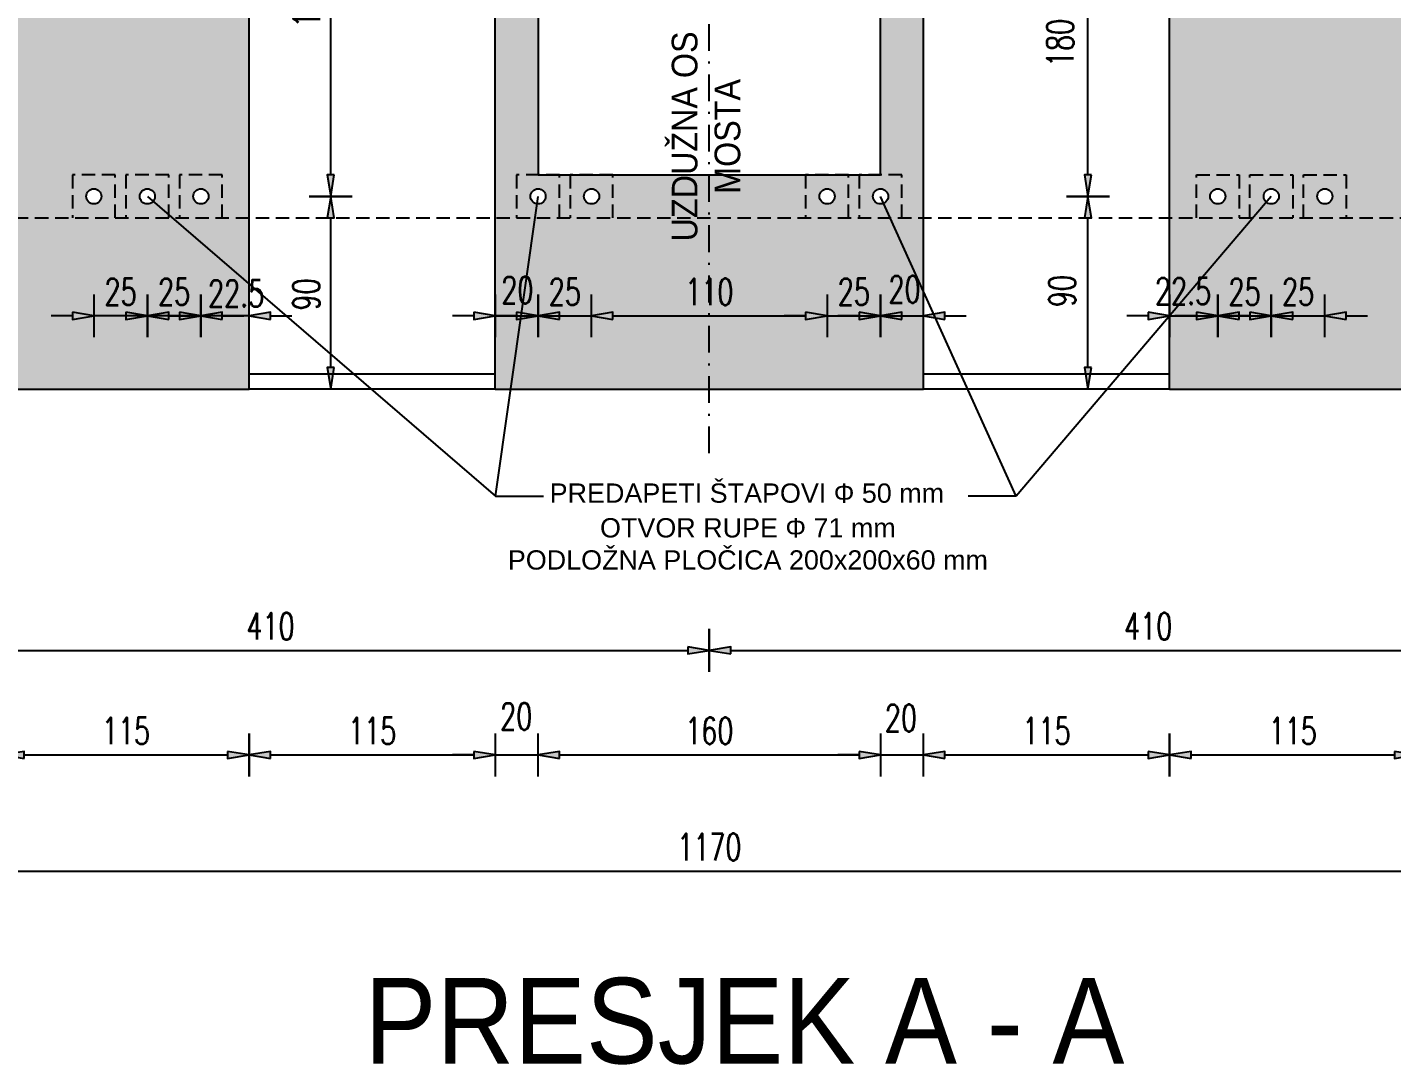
# Model space of a CAD drawing. Extents: x 729 to 13755, y 65128 to 68267.
# Drawn here: x 12493 to 13130, y 67026 to 67510 of the extents above; entities that cross this region are included whole.
import ezdxf

# ---------------------------------------------------------------- set-up
doc = ezdxf.new("R2010")
doc.units = 0
doc.header["$LTSCALE"] = 50
doc.header["$PDMODE"] = 34
doc.header["$PDSIZE"] = 5
doc.linetypes.add('CENTER', pattern=[0.47, 0.25, -0.1, 0.02, -0.1])
doc.linetypes.add('HIDDEN2', pattern=[0.1875, 0.125, -0.0625])
doc.layers.get('DEFPOINTS').update_dxf_attribs({"linetype": 'CONTINUOUS'})
for name, color, linetype in [('BETON', 7, 'CONTINUOUS'), ('BETON TANKO', 40, 'CONTINUOUS'), ('KOTE', 4, 'CONTINUOUS'), ('NEVIDLJIVO', 9, 'HIDDEN2'), ('OSI', 2, 'CENTER'), ('POM', 9, 'CONTINUOUS'), ('TEKST', 7, 'CONTINUOUS')]:
    doc.layers.add(name, color=color, linetype=linetype)
doc.styles.add('KOTE', font='romans.shx', dxfattribs={"width": 0.7})
doc.styles.add('NASLOV', font='ARIAL.TTF')
doc.styles.get("Standard").update_dxf_attribs({"font": 'romans.shx', "width": 0.9})
doc.dimstyles.new('M50', dxfattribs={"dimscale": 100, "dimtxt": 0.125, "dimasz": 0.1, "dimexe": 0.4, "dimexo": 2, "dimgap": 0.05, "dimtad": 1, "dimdec": 1, "dimrnd": 0.01, "dimdsep": 46, "dimtxsty": 'KOTE', "dimblk1": 'S', "dimblk2": 'S', "dimsah": 1, "dimcen": 0.4, "dimdle": 0.4, "dimse1": 1, "dimse2": 1, "dimclrd": 8, "dimclre": 251, "dimclrt": 4, "dimadec": 0, "dimazin": 0, "dimtfac": 1, "dimtdec": 1, "dimtmove": 2, "dimatfit": 3, "dimldrblk": 'S', "dimfxl": 0, "dimtvp": 1, "dimtolj": 1, "dimtzin": 4, "dimarcsym": 0})

# ---------------------------------------------------------------- blocks, each defined once
blk = doc.blocks.new('S')
at = {"layer": 'KOTE', "color": 9}
blk.add_line((0, 1), (0, -1), dxfattribs=at)
blk.add_lwpolyline([(-1, 0.167), (-1, -0.167), (0, 0)], close=True, dxfattribs=at)
at = {"layer": 'KOTE', "color": 9, "linetype": 'ByBlock'}
blk.add_solid([(-1, 0.167), (-1, -0.167), (0, 0)], dxfattribs=at)
blk = doc.blocks.new('*D865')
at = {"layer": 'DEFPOINTS', "color": 0}
for p in [(12596.61, 67541.46), (12136.11, 67341.46), (12406.61, 67341.46)]:
    blk.add_point(p, dxfattribs=at)
at = {"layer": 'POM', "color": 8, "lineweight": -2}
blk.add_line((12136.11, 67531.46), (12136.11, 67351.46), dxfattribs=at)
at = {"layer": 'POM', "color": 8, "lineweight": -2, "xscale": 10, "yscale": 10, "zscale": 10}
for p, rotation in [((12136.11, 67541.46), 90), ((12136.11, 67341.46), 270)]:
    blk.add_blockref('S', p, dxfattribs=dict(at, rotation=rotation))
at = {"layer": 'POM', "color": 4, "insert": (12124.86, 67441.46), "char_height": 12.5, "attachment_point": 5, "rotation": 90, "style": 'KOTE'}
blk.add_mtext('\\A1;200', dxfattribs=at)
blk = doc.blocks.new('*D807')
at = {"layer": 'DEFPOINTS', "color": 0}
for p in [(12401.61, 67421.46), (12811.61, 67321.44), (12811.61, 67219.41)]:
    blk.add_point(p, dxfattribs=at)
at = {"layer": 'POM', "color": 8, "lineweight": -2}
blk.add_line((12411.61, 67219.41), (12801.61, 67219.41), dxfattribs=at)
at = {"layer": 'POM', "color": 8, "lineweight": -2, "xscale": 10, "yscale": 10, "zscale": 10, "rotation": 180}
blk.add_blockref('S', (12401.61, 67219.41), dxfattribs=at)
at = {"layer": 'POM', "color": 8, "lineweight": -2, "xscale": 10, "yscale": 10, "zscale": 10}
blk.add_blockref('S', (12811.61, 67219.41), dxfattribs=at)
at = {"layer": 'POM', "color": 4, "insert": (12606.61, 67230.66), "char_height": 12.5, "attachment_point": 5, "style": 'KOTE'}
blk.add_mtext('\\A1;410', dxfattribs=at)
blk = doc.blocks.new('*D808')
at = {"layer": 'DEFPOINTS', "color": 0}
for p in [(13221.61, 67421.46), (12811.61, 67321.44), (13221.61, 67219.41)]:
    blk.add_point(p, dxfattribs=at)
at = {"layer": 'POM', "color": 8, "lineweight": -2}
blk.add_line((12821.61, 67219.41), (13211.61, 67219.41), dxfattribs=at)
at = {"layer": 'POM', "color": 8, "lineweight": -2, "xscale": 10, "yscale": 10, "zscale": 10, "rotation": 180}
blk.add_blockref('S', (12811.61, 67219.41), dxfattribs=at)
at = {"layer": 'POM', "color": 8, "lineweight": -2, "xscale": 10, "yscale": 10, "zscale": 10}
blk.add_blockref('S', (13221.61, 67219.41), dxfattribs=at)
at = {"layer": 'POM', "color": 4, "insert": (13016.61, 67230.66), "char_height": 12.5, "attachment_point": 5, "style": 'KOTE'}
blk.add_mtext('\\A1;410', dxfattribs=at)
blk = doc.blocks.new('*D812')
at = {"layer": 'DEFPOINTS', "color": 0}
for p in [(12481.61, 67441.46), (12596.61, 67341.46), (12596.61, 67170.54)]:
    blk.add_point(p, dxfattribs=at)
at = {"layer": 'POM', "color": 8, "lineweight": -2}
blk.add_line((12491.61, 67170.54), (12586.61, 67170.54), dxfattribs=at)
at = {"layer": 'POM', "color": 8, "lineweight": -2, "xscale": 10, "yscale": 10, "zscale": 10, "rotation": 180}
blk.add_blockref('S', (12481.61, 67170.54), dxfattribs=at)
at = {"layer": 'POM', "color": 8, "lineweight": -2, "xscale": 10, "yscale": 10, "zscale": 10}
blk.add_blockref('S', (12596.61, 67170.54), dxfattribs=at)
at = {"layer": 'POM', "color": 4, "insert": (12539.11, 67181.79), "char_height": 12.5, "attachment_point": 5, "style": 'KOTE'}
blk.add_mtext('\\A1;115', dxfattribs=at)
blk = doc.blocks.new('*D813')
at = {"layer": 'DEFPOINTS', "color": 0}
for p in [(12596.61, 67341.46), (12711.61, 67341.46), (12711.61, 67170.54)]:
    blk.add_point(p, dxfattribs=at)
at = {"layer": 'POM', "color": 8, "lineweight": -2}
blk.add_line((12606.61, 67170.54), (12701.61, 67170.54), dxfattribs=at)
at = {"layer": 'POM', "color": 8, "lineweight": -2, "xscale": 10, "yscale": 10, "zscale": 10, "rotation": 180}
blk.add_blockref('S', (12596.61, 67170.54), dxfattribs=at)
at = {"layer": 'POM', "color": 8, "lineweight": -2, "xscale": 10, "yscale": 10, "zscale": 10}
blk.add_blockref('S', (12711.61, 67170.54), dxfattribs=at)
at = {"layer": 'POM', "color": 4, "insert": (12654.11, 67181.79), "char_height": 12.5, "attachment_point": 5, "style": 'KOTE'}
blk.add_mtext('\\A1;115', dxfattribs=at)
blk = doc.blocks.new('*D814')
at = {"layer": 'DEFPOINTS', "color": 0}
for p in [(12731.61, 67441.46), (12711.61, 67341.46), (12731.61, 67170.54)]:
    blk.add_point(p, dxfattribs=at)
at = {"layer": 'POM', "color": 8, "lineweight": -2}
for p, q in [((12701.61, 67170.54), (12691.61, 67170.54)), ((12711.61, 67170.54), (12731.61, 67170.54)), ((12741.61, 67170.54), (12751.61, 67170.54))]:
    blk.add_line(p, q, dxfattribs=at)
at = {"layer": 'POM', "color": 8, "lineweight": -2, "xscale": 10, "yscale": 10, "zscale": 10}
blk.add_blockref('S', (12711.61, 67170.54), dxfattribs=at)
at = {"layer": 'POM', "color": 8, "lineweight": -2, "xscale": 10, "yscale": 10, "zscale": 10, "rotation": 180}
blk.add_blockref('S', (12731.61, 67170.54), dxfattribs=at)
at = {"layer": 'POM', "color": 4, "insert": (12721.4, 67188.56), "char_height": 12.5, "attachment_point": 5, "style": 'KOTE'}
blk.add_mtext('\\A1;20', dxfattribs=at)
blk = doc.blocks.new('*D815')
at = {"layer": 'DEFPOINTS', "color": 0}
for p in [(12731.61, 67441.46), (12891.61, 67441.46), (12891.61, 67170.54)]:
    blk.add_point(p, dxfattribs=at)
at = {"layer": 'POM', "color": 8, "lineweight": -2}
blk.add_line((12741.61, 67170.54), (12881.61, 67170.54), dxfattribs=at)
at = {"layer": 'POM', "color": 8, "lineweight": -2, "xscale": 10, "yscale": 10, "zscale": 10, "rotation": 180}
blk.add_blockref('S', (12731.61, 67170.54), dxfattribs=at)
at = {"layer": 'POM', "color": 8, "lineweight": -2, "xscale": 10, "yscale": 10, "zscale": 10}
blk.add_blockref('S', (12891.61, 67170.54), dxfattribs=at)
at = {"layer": 'POM', "color": 4, "insert": (12811.61, 67181.79), "char_height": 12.5, "attachment_point": 5, "style": 'KOTE'}
blk.add_mtext('\\A1;160', dxfattribs=at)
blk = doc.blocks.new('*D816')
at = {"layer": 'DEFPOINTS', "color": 0}
for p in [(12891.61, 67441.46), (12911.61, 67341.46), (12911.61, 67170.54)]:
    blk.add_point(p, dxfattribs=at)
at = {"layer": 'POM', "color": 8, "lineweight": -2}
for p, q in [((12881.61, 67170.54), (12871.61, 67170.54)), ((12891.61, 67170.54), (12911.61, 67170.54)), ((12921.61, 67170.54), (12931.61, 67170.54))]:
    blk.add_line(p, q, dxfattribs=at)
at = {"layer": 'POM', "color": 8, "lineweight": -2, "xscale": 10, "yscale": 10, "zscale": 10}
blk.add_blockref('S', (12891.61, 67170.54), dxfattribs=at)
at = {"layer": 'POM', "color": 8, "lineweight": -2, "xscale": 10, "yscale": 10, "zscale": 10, "rotation": 180}
blk.add_blockref('S', (12911.61, 67170.54), dxfattribs=at)
at = {"layer": 'POM', "color": 4, "insert": (12901.11, 67187.79), "char_height": 12.5, "attachment_point": 5, "style": 'KOTE'}
blk.add_mtext('\\A1;20', dxfattribs=at)
blk = doc.blocks.new('*D817')
at = {"layer": 'DEFPOINTS', "color": 0}
for p in [(12911.61, 67341.46), (13026.61, 67341.46), (13026.61, 67170.54)]:
    blk.add_point(p, dxfattribs=at)
at = {"layer": 'POM', "color": 8, "lineweight": -2}
blk.add_line((12921.61, 67170.54), (13016.61, 67170.54), dxfattribs=at)
at = {"layer": 'POM', "color": 8, "lineweight": -2, "xscale": 10, "yscale": 10, "zscale": 10, "rotation": 180}
blk.add_blockref('S', (12911.61, 67170.54), dxfattribs=at)
at = {"layer": 'POM', "color": 8, "lineweight": -2, "xscale": 10, "yscale": 10, "zscale": 10}
blk.add_blockref('S', (13026.61, 67170.54), dxfattribs=at)
at = {"layer": 'POM', "color": 4, "insert": (12969.11, 67181.79), "char_height": 12.5, "attachment_point": 5, "style": 'KOTE'}
blk.add_mtext('\\A1;115', dxfattribs=at)
blk = doc.blocks.new('*D818')
at = {"layer": 'DEFPOINTS', "color": 0}
for p in [(13141.61, 67441.46), (13026.61, 67341.46), (13141.61, 67170.54)]:
    blk.add_point(p, dxfattribs=at)
at = {"layer": 'POM', "color": 8, "lineweight": -2}
blk.add_line((13036.61, 67170.54), (13131.61, 67170.54), dxfattribs=at)
at = {"layer": 'POM', "color": 8, "lineweight": -2, "xscale": 10, "yscale": 10, "zscale": 10, "rotation": 180}
blk.add_blockref('S', (13026.61, 67170.54), dxfattribs=at)
at = {"layer": 'POM', "color": 8, "lineweight": -2, "xscale": 10, "yscale": 10, "zscale": 10}
blk.add_blockref('S', (13141.61, 67170.54), dxfattribs=at)
at = {"layer": 'POM', "color": 4, "insert": (13084.11, 67181.79), "char_height": 12.5, "attachment_point": 5, "style": 'KOTE'}
blk.add_mtext('\\A1;115', dxfattribs=at)
blk = doc.blocks.new('*D821')
at = {"layer": 'DEFPOINTS', "color": 0}
for p in [(12226.61, 67521.46), (13396.61, 67521.46), (13396.61, 67116.28)]:
    blk.add_point(p, dxfattribs=at)
at = {"layer": 'POM', "color": 8, "lineweight": -2}
blk.add_line((12236.61, 67116.28), (13386.61, 67116.28), dxfattribs=at)
at = {"layer": 'POM', "color": 8, "lineweight": -2, "xscale": 10, "yscale": 10, "zscale": 10, "rotation": 180}
blk.add_blockref('S', (12226.61, 67116.28), dxfattribs=at)
at = {"layer": 'POM', "color": 8, "lineweight": -2, "xscale": 10, "yscale": 10, "zscale": 10}
blk.add_blockref('S', (13396.61, 67116.28), dxfattribs=at)
at = {"layer": 'POM', "color": 4, "insert": (12811.61, 67127.53), "char_height": 12.5, "attachment_point": 5, "style": 'KOTE'}
blk.add_mtext('\\A1;1170', dxfattribs=at)
blk = doc.blocks.new('*D872')
at = {"layer": 'BETON TANKO', "color": 8, "lineweight": -2}
for p, q in [((12564.11, 67375.64), (12554.11, 67375.64)), ((12596.61, 67375.64), (12574.11, 67375.64)), ((12606.61, 67375.64), (12616.61, 67375.64))]:
    blk.add_line(p, q, dxfattribs=at)
at = {"layer": 'DEFPOINTS', "color": 0}
for p in [(12574.11, 67431.46), (12596.61, 67392.75), (12574.11, 67375.64)]:
    blk.add_point(p, dxfattribs=at)
at = {"layer": 'BETON TANKO', "color": 8, "lineweight": -2, "xscale": 10, "yscale": 10, "zscale": 10}
blk.add_blockref('S', (12574.11, 67375.64), dxfattribs=at)
at = {"layer": 'BETON TANKO', "color": 8, "lineweight": -2, "xscale": 10, "yscale": 10, "zscale": 10, "rotation": 180}
blk.add_blockref('S', (12596.61, 67375.64), dxfattribs=at)
at = {"layer": 'BETON TANKO', "color": 4, "insert": (12590.59, 67386.13), "char_height": 12.5, "attachment_point": 5, "style": 'KOTE'}
blk.add_mtext('\\A1;22.5', dxfattribs=at)
blk = doc.blocks.new('*D873')
at = {"layer": 'BETON TANKO', "color": 8, "lineweight": -2}
for p, q in [((12539.11, 67375.64), (12529.11, 67375.64)), ((12574.11, 67375.64), (12549.11, 67375.64)), ((12584.11, 67375.64), (12594.11, 67375.64))]:
    blk.add_line(p, q, dxfattribs=at)
at = {"layer": 'DEFPOINTS', "color": 0}
for p in [(12549.11, 67431.46), (12574.11, 67431.46), (12549.11, 67375.64)]:
    blk.add_point(p, dxfattribs=at)
at = {"layer": 'BETON TANKO', "color": 8, "lineweight": -2, "xscale": 10, "yscale": 10, "zscale": 10}
blk.add_blockref('S', (12549.11, 67375.64), dxfattribs=at)
at = {"layer": 'BETON TANKO', "color": 8, "lineweight": -2, "xscale": 10, "yscale": 10, "zscale": 10, "rotation": 180}
blk.add_blockref('S', (12574.11, 67375.64), dxfattribs=at)
at = {"layer": 'BETON TANKO', "color": 4, "insert": (12561.61, 67386.89), "char_height": 12.5, "attachment_point": 5, "style": 'KOTE'}
blk.add_mtext('\\A1;25', dxfattribs=at)
blk = doc.blocks.new('*D874')
at = {"layer": 'BETON TANKO', "color": 8, "lineweight": -2}
for p, q in [((12514.11, 67375.64), (12504.11, 67375.64)), ((12549.11, 67375.64), (12524.11, 67375.64)), ((12559.11, 67375.64), (12569.11, 67375.64))]:
    blk.add_line(p, q, dxfattribs=at)
at = {"layer": 'DEFPOINTS', "color": 0}
for p in [(12524.11, 67431.45), (12549.11, 67431.46), (12524.11, 67375.64)]:
    blk.add_point(p, dxfattribs=at)
at = {"layer": 'BETON TANKO', "color": 8, "lineweight": -2, "xscale": 10, "yscale": 10, "zscale": 10}
blk.add_blockref('S', (12524.11, 67375.64), dxfattribs=at)
at = {"layer": 'BETON TANKO', "color": 8, "lineweight": -2, "xscale": 10, "yscale": 10, "zscale": 10, "rotation": 180}
blk.add_blockref('S', (12549.11, 67375.64), dxfattribs=at)
at = {"layer": 'BETON TANKO', "color": 4, "insert": (12536.61, 67386.89), "char_height": 12.5, "attachment_point": 5, "style": 'KOTE'}
blk.add_mtext('\\A1;25', dxfattribs=at)
blk = doc.blocks.new('*D875')
at = {"layer": 'BETON TANKO', "color": 8, "lineweight": -2}
blk.add_line((12634.75, 67351.46), (12634.75, 67421.46), dxfattribs=at)
at = {"layer": 'DEFPOINTS', "color": 0}
for p in [(12574.11, 67431.46), (12634.75, 67431.46), (12616.21, 67341.46)]:
    blk.add_point(p, dxfattribs=at)
at = {"layer": 'BETON TANKO', "color": 8, "lineweight": -2, "xscale": 10, "yscale": 10, "zscale": 10}
for p, rotation in [((12634.75, 67431.46), 90), ((12634.75, 67341.46), 270)]:
    blk.add_blockref('S', p, dxfattribs=dict(at, rotation=rotation))
at = {"layer": 'BETON TANKO', "color": 4, "insert": (12623.33, 67385.64), "char_height": 12.5, "attachment_point": 5, "rotation": 90, "style": 'KOTE'}
blk.add_mtext('\\A1;90', dxfattribs=at)
blk = doc.blocks.new('*D876')
at = {"layer": 'BETON TANKO', "color": 8, "lineweight": -2}
blk.add_line((12634.75, 67441.46), (12634.75, 67601.46), dxfattribs=at)
at = {"layer": 'DEFPOINTS', "color": 0}
for p in [(12574.11, 67611.46), (12634.75, 67611.46), (12574.11, 67431.46)]:
    blk.add_point(p, dxfattribs=at)
at = {"layer": 'BETON TANKO', "color": 8, "lineweight": -2, "xscale": 10, "yscale": 10, "zscale": 10}
for p, rotation in [((12634.75, 67611.46), 90), ((12634.75, 67431.46), 270)]:
    blk.add_blockref('S', p, dxfattribs=dict(at, rotation=rotation))
at = {"layer": 'BETON TANKO', "color": 4, "insert": (12623.5, 67521.46), "char_height": 12.5, "attachment_point": 5, "rotation": 90, "style": 'KOTE'}
blk.add_mtext('\\A1;180', dxfattribs=at)
blk = doc.blocks.new('*D881')
at = {"layer": 'BETON TANKO', "color": 8, "lineweight": -2}
for p, q in [((13016.61, 67375.64), (13006.61, 67375.64)), ((13026.61, 67375.64), (13049.11, 67375.64)), ((13059.11, 67375.64), (13069.11, 67375.64))]:
    blk.add_line(p, q, dxfattribs=at)
at = {"layer": 'DEFPOINTS', "color": 0}
for p in [(13049.11, 67431.46), (13026.61, 67392.75), (13049.11, 67375.64)]:
    blk.add_point(p, dxfattribs=at)
at = {"layer": 'BETON TANKO', "color": 8, "lineweight": -2, "xscale": 10, "yscale": 10, "zscale": 10}
for p, rotation in [((13026.61, 67375.64), 359.999999999982), ((13049.11, 67375.64), 179.9999999999821)]:
    blk.add_blockref('S', p, dxfattribs=dict(at, rotation=rotation))
at = {"layer": 'BETON TANKO', "color": 4, "insert": (13032.91, 67387.16), "char_height": 12.5, "attachment_point": 5, "style": 'KOTE'}
blk.add_mtext('\\A1;22.5', dxfattribs=at)
blk = doc.blocks.new('*D882')
at = {"layer": 'BETON TANKO', "color": 8, "lineweight": -2}
for p, q in [((13039.11, 67375.64), (13029.11, 67375.64)), ((13049.11, 67375.64), (13074.11, 67375.64)), ((13084.11, 67375.64), (13094.11, 67375.64))]:
    blk.add_line(p, q, dxfattribs=at)
at = {"layer": 'DEFPOINTS', "color": 0}
for p in [(13049.11, 67431.46), (13074.11, 67431.46), (13074.11, 67375.64)]:
    blk.add_point(p, dxfattribs=at)
at = {"layer": 'BETON TANKO', "color": 8, "lineweight": -2, "xscale": 10, "yscale": 10, "zscale": 10}
for p, rotation in [((13049.11, 67375.64), 359.999999999982), ((13074.11, 67375.64), 179.9999999999821)]:
    blk.add_blockref('S', p, dxfattribs=dict(at, rotation=rotation))
at = {"layer": 'BETON TANKO', "color": 4, "insert": (13061.61, 67386.89), "char_height": 12.5, "attachment_point": 5, "style": 'KOTE'}
blk.add_mtext('\\A1;25', dxfattribs=at)
blk = doc.blocks.new('*D883')
at = {"layer": 'BETON TANKO', "color": 8, "lineweight": -2}
for p, q in [((13064.11, 67375.64), (13054.11, 67375.64)), ((13074.11, 67375.64), (13099.11, 67375.64)), ((13109.11, 67375.64), (13119.11, 67375.64))]:
    blk.add_line(p, q, dxfattribs=at)
at = {"layer": 'DEFPOINTS', "color": 0}
for p in [(13074.11, 67431.46), (13099.11, 67431.45), (13099.11, 67375.64)]:
    blk.add_point(p, dxfattribs=at)
at = {"layer": 'BETON TANKO', "color": 8, "lineweight": -2, "xscale": 10, "yscale": 10, "zscale": 10}
for p, rotation in [((13074.11, 67375.64), 359.999999999982), ((13099.11, 67375.64), 179.9999999999821)]:
    blk.add_blockref('S', p, dxfattribs=dict(at, rotation=rotation))
at = {"layer": 'BETON TANKO', "color": 4, "insert": (13086.61, 67386.89), "char_height": 12.5, "attachment_point": 5, "style": 'KOTE'}
blk.add_mtext('\\A1;25', dxfattribs=at)
blk = doc.blocks.new('*D884')
at = {"layer": 'BETON TANKO', "color": 8, "lineweight": -2}
blk.add_line((12988.47, 67351.46), (12988.47, 67421.46), dxfattribs=at)
at = {"layer": 'DEFPOINTS', "color": 0}
for p in [(12988.47, 67431.46), (13049.11, 67431.46), (13007.02, 67341.46)]:
    blk.add_point(p, dxfattribs=at)
at = {"layer": 'BETON TANKO', "color": 8, "lineweight": -2, "xscale": 10, "yscale": 10, "zscale": 10}
for p, rotation in [((12988.47, 67431.46), 90), ((12988.47, 67341.46), 270)]:
    blk.add_blockref('S', p, dxfattribs=dict(at, rotation=rotation))
at = {"layer": 'BETON TANKO', "color": 4, "insert": (12976.42, 67387.23), "char_height": 12.5, "attachment_point": 5, "rotation": 90, "style": 'KOTE'}
blk.add_mtext('\\A1;90', dxfattribs=at)
blk = doc.blocks.new('*D885')
at = {"layer": 'BETON TANKO', "color": 8, "lineweight": -2}
blk.add_line((12988.47, 67441.46), (12988.47, 67601.46), dxfattribs=at)
at = {"layer": 'DEFPOINTS', "color": 0}
for p in [(12988.47, 67611.46), (13049.11, 67611.46), (13049.11, 67431.46)]:
    blk.add_point(p, dxfattribs=at)
at = {"layer": 'BETON TANKO', "color": 8, "lineweight": -2, "xscale": 10, "yscale": 10, "zscale": 10}
for p, rotation in [((12988.47, 67611.46), 90), ((12988.47, 67431.46), 270)]:
    blk.add_blockref('S', p, dxfattribs=dict(at, rotation=rotation))
at = {"layer": 'BETON TANKO', "color": 4, "insert": (12975.52, 67503.14), "char_height": 12.5, "attachment_point": 5, "rotation": 90, "style": 'KOTE'}
blk.add_mtext('\\A1;180', dxfattribs=at)
blk = doc.blocks.new('*D896')
at = {"layer": 'BETON TANKO', "color": 8, "lineweight": -2}
for p, q in [((12701.61, 67375.64), (12691.61, 67375.64)), ((12711.61, 67375.64), (12731.61, 67375.64)), ((12741.61, 67375.64), (12751.61, 67375.64))]:
    blk.add_line(p, q, dxfattribs=at)
at = {"layer": 'DEFPOINTS', "color": 0}
for p in [(12731.61, 67431.45), (12711.61, 67389.07), (12731.61, 67375.64)]:
    blk.add_point(p, dxfattribs=at)
at = {"layer": 'BETON TANKO', "color": 8, "lineweight": -2, "xscale": 10, "yscale": 10, "zscale": 10}
blk.add_blockref('S', (12711.61, 67375.64), dxfattribs=at)
at = {"layer": 'BETON TANKO', "color": 8, "lineweight": -2, "xscale": 10, "yscale": 10, "zscale": 10, "rotation": 180}
blk.add_blockref('S', (12731.61, 67375.64), dxfattribs=at)
at = {"layer": 'BETON TANKO', "color": 4, "insert": (12721.94, 67387.7), "char_height": 12.5, "attachment_point": 5, "style": 'KOTE'}
blk.add_mtext('\\A1;20', dxfattribs=at)
blk = doc.blocks.new('*D892')
at = {"layer": 'BETON TANKO', "color": 8, "lineweight": -2}
for p, q in [((12721.61, 67375.64), (12711.61, 67375.64)), ((12731.61, 67375.64), (12756.61, 67375.64)), ((12766.61, 67375.64), (12776.61, 67375.64))]:
    blk.add_line(p, q, dxfattribs=at)
at = {"layer": 'DEFPOINTS', "color": 0}
for p in [(12731.61, 67431.45), (12756.61, 67431.46), (12756.61, 67375.64)]:
    blk.add_point(p, dxfattribs=at)
at = {"layer": 'BETON TANKO', "color": 8, "lineweight": -2, "xscale": 10, "yscale": 10, "zscale": 10}
blk.add_blockref('S', (12731.61, 67375.64), dxfattribs=at)
at = {"layer": 'BETON TANKO', "color": 8, "lineweight": -2, "xscale": 10, "yscale": 10, "zscale": 10, "rotation": 180}
blk.add_blockref('S', (12756.61, 67375.64), dxfattribs=at)
at = {"layer": 'BETON TANKO', "color": 4, "insert": (12744.11, 67386.89), "char_height": 12.5, "attachment_point": 5, "style": 'KOTE'}
blk.add_mtext('\\A1;25', dxfattribs=at)
blk = doc.blocks.new('*D893')
at = {"layer": 'BETON TANKO', "color": 8, "lineweight": -2}
blk.add_line((12766.61, 67375.64), (12856.61, 67375.64), dxfattribs=at)
at = {"layer": 'DEFPOINTS', "color": 0}
for p in [(12756.61, 67431.46), (12866.61, 67431.45), (12866.61, 67375.64)]:
    blk.add_point(p, dxfattribs=at)
at = {"layer": 'BETON TANKO', "color": 8, "lineweight": -2, "xscale": 10, "yscale": 10, "zscale": 10, "rotation": 180}
blk.add_blockref('S', (12756.61, 67375.64), dxfattribs=at)
at = {"layer": 'BETON TANKO', "color": 8, "lineweight": -2, "xscale": 10, "yscale": 10, "zscale": 10}
blk.add_blockref('S', (12866.61, 67375.64), dxfattribs=at)
at = {"layer": 'BETON TANKO', "color": 4, "insert": (12811.61, 67386.89), "char_height": 12.5, "attachment_point": 5, "style": 'KOTE'}
blk.add_mtext('\\A1;110', dxfattribs=at)
blk = doc.blocks.new('*D894')
at = {"layer": 'BETON TANKO', "color": 8, "lineweight": -2}
for p, q in [((12856.61, 67375.64), (12846.61, 67375.64)), ((12866.61, 67375.64), (12891.61, 67375.64)), ((12901.61, 67375.64), (12911.61, 67375.64))]:
    blk.add_line(p, q, dxfattribs=at)
at = {"layer": 'DEFPOINTS', "color": 0}
for p in [(12866.61, 67431.45), (12891.61, 67431.46), (12891.61, 67375.64)]:
    blk.add_point(p, dxfattribs=at)
at = {"layer": 'BETON TANKO', "color": 8, "lineweight": -2, "xscale": 10, "yscale": 10, "zscale": 10}
blk.add_blockref('S', (12866.61, 67375.64), dxfattribs=at)
at = {"layer": 'BETON TANKO', "color": 8, "lineweight": -2, "xscale": 10, "yscale": 10, "zscale": 10, "rotation": 180}
blk.add_blockref('S', (12891.61, 67375.64), dxfattribs=at)
at = {"layer": 'BETON TANKO', "color": 4, "insert": (12879.11, 67386.89), "char_height": 12.5, "attachment_point": 5, "style": 'KOTE'}
blk.add_mtext('\\A1;25', dxfattribs=at)
blk = doc.blocks.new('*D895')
at = {"layer": 'BETON TANKO', "color": 8, "lineweight": -2}
for p, q in [((12881.61, 67375.64), (12871.61, 67375.64)), ((12891.61, 67375.64), (12911.61, 67375.64)), ((12921.61, 67375.64), (12931.61, 67375.64))]:
    blk.add_line(p, q, dxfattribs=at)
at = {"layer": 'DEFPOINTS', "color": 0}
for p in [(12891.61, 67431.46), (12911.61, 67405.64), (12911.61, 67375.64)]:
    blk.add_point(p, dxfattribs=at)
at = {"layer": 'BETON TANKO', "color": 8, "lineweight": -2, "xscale": 10, "yscale": 10, "zscale": 10}
blk.add_blockref('S', (12891.61, 67375.64), dxfattribs=at)
at = {"layer": 'BETON TANKO', "color": 8, "lineweight": -2, "xscale": 10, "yscale": 10, "zscale": 10, "rotation": 180}
blk.add_blockref('S', (12911.61, 67375.64), dxfattribs=at)
at = {"layer": 'BETON TANKO', "color": 4, "insert": (12902.79, 67388.05), "char_height": 12.5, "attachment_point": 5, "style": 'KOTE'}
blk.add_mtext('\\A1;20', dxfattribs=at)

msp = doc.modelspace()

# ---------------------------------------------------------------- hatches: boundary and pattern name
at = {"layer": 'BETON TANKO'}
h = msp.add_hatch(dxfattribs=at)
h.set_pattern_fill('DOTS', color=256, scale=2, style=0)
h.paths.add_polyline_path([(12321.61, 67441.46), (12481.61, 67441.46), (12481.61, 67601.46), (12321.61, 67601.46)], flags=16)
edge = h.paths.add_edge_path(flags=16)
edge.add_arc((12524.11, 67431.46), 3.55, 0, 360)
edge = h.paths.add_edge_path(flags=16)
edge.add_arc((12549.11, 67431.46), 3.55, 0, 360)
edge = h.paths.add_edge_path(flags=16)
edge.add_arc((12574.11, 67431.46), 3.55, 0, 360)
edge = h.paths.add_edge_path(flags=16)
edge.add_arc((12524.11, 67611.46), 3.55, 0, 360)
edge = h.paths.add_edge_path(flags=16)
edge.add_arc((12549.11, 67611.46), 3.55, 0, 360)
edge = h.paths.add_edge_path(flags=16)
edge.add_arc((12574.11, 67611.46), 3.55, 0, 360)
edge = h.paths.add_edge_path()
edge.add_arc((12406.61, 67521.46), 180, 90, 270)
edge.add_line((12406.61, 67341.46), (12596.61, 67341.46))
edge.add_line((12596.61, 67341.46), (12596.61, 67701.46))
edge.add_line((12596.61, 67701.46), (12406.61, 67701.46))
h.paths.add_polyline_path([(12526.41, 67677.9), (12546.82, 67677.9), (12546.82, 67659.15), (12526.41, 67659.15)], flags=24)
h.paths.add_polyline_path([(12551.41, 67677.9), (12571.82, 67677.9), (12571.82, 67659.15), (12551.41, 67659.15)], flags=24)
h.paths.add_polyline_path([(12574.56, 67678.78), (12607.48, 67678.78), (12607.48, 67660.03), (12574.56, 67660.03)], flags=9)
h.paths.add_polyline_path([(12526.41, 67396.27), (12546.82, 67396.27), (12546.82, 67377.52), (12526.41, 67377.52)], flags=24)
h.paths.add_polyline_path([(12551.41, 67396.27), (12571.82, 67396.27), (12571.82, 67377.52), (12551.41, 67377.52)], flags=24)
h.paths.add_polyline_path([(12574.13, 67395.51), (12607.05, 67395.51), (12607.05, 67376.76), (12574.13, 67376.76)], flags=9)
h = msp.add_hatch(dxfattribs=at)
h.set_pattern_fill('DOTS', color=256, scale=2, style=0)
h.paths.add_polyline_path([(12731.61, 67441.46), (12891.61, 67441.46), (12891.61, 67601.46), (12731.61, 67601.46)], flags=16)
edge = h.paths.add_edge_path(flags=16)
edge.add_arc((12891.61, 67611.46), 3.55, 0, 360)
edge = h.paths.add_edge_path(flags=16)
edge.add_arc((12866.61, 67611.46), 3.55, 0, 360)
edge = h.paths.add_edge_path(flags=16)
edge.add_arc((12756.61, 67611.46), 3.55, 0, 360)
edge = h.paths.add_edge_path(flags=16)
edge.add_arc((12731.61, 67611.46), 3.55, 0, 360)
edge = h.paths.add_edge_path(flags=16)
edge.add_arc((12731.61, 67431.46), 3.55, 0, 360)
edge = h.paths.add_edge_path(flags=16)
edge.add_arc((12756.61, 67431.46), 3.55, 0, 360)
edge = h.paths.add_edge_path(flags=16)
edge.add_arc((12866.61, 67431.46), 3.55, 0, 360)
edge = h.paths.add_edge_path(flags=16)
edge.add_arc((12891.61, 67431.46), 3.55, 0, 360)
h.paths.add_polyline_path([(12711.61, 67701.46), (12911.61, 67701.46), (12911.61, 67341.46), (12711.61, 67341.46)])
h.paths.add_polyline_path([(12789.44, 67408.44), (12789.44, 67510.53), (12830.84, 67510.53), (12830.84, 67408.44)], flags=24)
h.paths.add_polyline_path([(12789.44, 67558.16), (12789.44, 67644.76), (12810.62, 67644.76), (12810.62, 67558.16)], flags=24)
h.paths.add_polyline_path([(12733.91, 67677.9), (12754.32, 67677.9), (12754.32, 67659.15), (12733.91, 67659.15)], flags=24)
h.paths.add_polyline_path([(12710.9, 67679.57), (12731.32, 67679.57), (12731.32, 67660.82), (12710.9, 67660.82)], flags=9)
h.paths.add_polyline_path([(12797.86, 67677.9), (12825.36, 67677.9), (12825.36, 67659.15), (12797.86, 67659.15)], flags=24)
h.paths.add_polyline_path([(12868.91, 67677.9), (12889.32, 67677.9), (12889.32, 67659.15), (12868.91, 67659.15)], flags=24)
h.paths.add_polyline_path([(12891.97, 67679.53), (12912.39, 67679.53), (12912.39, 67660.78), (12891.97, 67660.78)], flags=9)
h.paths.add_polyline_path([(12733.91, 67396.27), (12754.32, 67396.27), (12754.32, 67377.52), (12733.91, 67377.52)], flags=24)
h.paths.add_polyline_path([(12711.74, 67397.07), (12732.15, 67397.07), (12732.15, 67378.32), (12711.74, 67378.32)], flags=24)
h.paths.add_polyline_path([(12797.86, 67396.27), (12825.36, 67396.27), (12825.36, 67377.52), (12797.86, 67377.52)], flags=24)
h.paths.add_polyline_path([(12868.91, 67396.27), (12889.32, 67396.27), (12889.32, 67377.52), (12868.91, 67377.52)], flags=24)
h.paths.add_polyline_path([(12892.58, 67397.42), (12912.99, 67397.42), (12912.99, 67378.67), (12892.58, 67378.67)], flags=9)
h = msp.add_hatch(dxfattribs=at)
h.set_pattern_fill('DOTS', color=256, scale=2, style=0)
edge = h.paths.add_edge_path(flags=16)
edge.add_arc((13049.11, 67611.46), 3.55, 0, 360)
edge = h.paths.add_edge_path(flags=16)
edge.add_arc((13074.11, 67611.46), 3.55, 0, 360)
edge = h.paths.add_edge_path(flags=16)
edge.add_arc((13099.11, 67611.46), 3.55, 0, 360)
edge = h.paths.add_edge_path(flags=16)
edge.add_arc((13099.11, 67431.46), 3.55, 0, 360)
edge = h.paths.add_edge_path(flags=16)
edge.add_arc((13074.11, 67431.46), 3.55, 0, 360)
edge = h.paths.add_edge_path(flags=16)
edge.add_arc((13049.11, 67431.46), 3.55, 0, 360)
h.paths.add_polyline_path([(13301.61, 67441.46), (13141.61, 67441.46), (13141.61, 67601.46), (13301.61, 67601.46)], flags=16)
edge = h.paths.add_edge_path()
edge.add_line((13026.61, 67701.46), (13216.61, 67701.46))
edge.add_arc((13216.61, 67521.46), 180, -90, 90, ccw=False)
edge.add_line((13216.61, 67341.46), (13026.61, 67341.46))
edge.add_line((13026.61, 67341.46), (13026.61, 67701.46))
h.paths.add_polyline_path([(13016.45, 67396.53), (13049.37, 67396.53), (13049.37, 67377.78), (13016.45, 67377.78)], flags=9)
h.paths.add_polyline_path([(13051.41, 67396.27), (13071.82, 67396.27), (13071.82, 67377.52), (13051.41, 67377.52)], flags=24)
h.paths.add_polyline_path([(13076.41, 67396.27), (13096.82, 67396.27), (13096.82, 67377.52), (13076.41, 67377.52)], flags=24)
h.paths.add_polyline_path([(13076.41, 67677.9), (13096.82, 67677.9), (13096.82, 67659.15), (13076.41, 67659.15)], flags=24)
h.paths.add_polyline_path([(13051.41, 67677.9), (13071.82, 67677.9), (13071.82, 67659.15), (13051.41, 67659.15)], flags=24)
h.paths.add_polyline_path([(13015.75, 67678.78), (13048.67, 67678.78), (13048.67, 67660.03), (13015.75, 67660.03)], flags=9)

# ---------------------------------------------------------------- linework, layer by layer
at = {"layer": 'BETON'}
for p, q in [((12596.61, 67341.46), (12596.61, 67701.46)), ((12711.61, 67341.46), (12711.61, 67701.46)), ((12911.61, 67341.46), (12911.61, 67701.46)), ((13026.61, 67341.46), (13026.61, 67701.46)), ((12406.61, 67341.46), (12596.61, 67341.46)), ((12711.61, 67341.46), (12911.61, 67341.46)), ((13026.61, 67341.46), (13216.61, 67341.46))]:
    msp.add_line(p, q, dxfattribs=at)
at = {"layer": 'BETON TANKO'}
for p, q in [((12711.61, 67348.46), (12596.61, 67348.46)), ((13026.61, 67348.46), (12911.61, 67348.46)), ((12711.61, 67341.46), (12596.61, 67341.46)), ((13026.61, 67341.46), (12911.61, 67341.46))]:
    msp.add_line(p, q, dxfattribs=at)
msp.add_lwpolyline([(12731.61, 67441.46), (12891.61, 67441.46), (12891.61, 67601.46), (12731.61, 67601.46)], close=True, dxfattribs=at)
for centre in [(12524.11, 67431.46), (12549.11, 67431.46), (12574.11, 67431.46), (12731.61, 67431.46), (12756.61, 67431.46), (12866.61, 67431.46), (12891.61, 67431.46), (13049.11, 67431.46), (13074.11, 67431.46), (13099.11, 67431.46)]:
    msp.add_circle(centre, 3.55, dxfattribs=at)
at = {"layer": 'NEVIDLJIVO'}
for p, q in [((12534.11, 67441.46), (12514.11, 67441.46)), ((12514.11, 67441.46), (12514.11, 67421.46)), ((12534.11, 67421.46), (12534.11, 67441.46)), ((12559.11, 67441.46), (12539.11, 67441.46)), ((12539.11, 67441.46), (12539.11, 67421.46)), ((12559.11, 67421.46), (12559.11, 67441.46)), ((12584.11, 67441.46), (12564.11, 67441.46)), ((12564.11, 67441.46), (12564.11, 67421.46)), ((12584.11, 67421.46), (12584.11, 67441.46)), ((12741.61, 67441.46), (12721.61, 67441.46)), ((12721.61, 67441.46), (12721.61, 67421.46)), ((12741.61, 67421.46), (12741.61, 67441.46)), ((12766.61, 67441.46), (12746.61, 67441.46)), ((12746.61, 67441.46), (12746.61, 67421.46)), ((12766.61, 67421.46), (12766.61, 67441.46)), ((12876.61, 67441.46), (12856.61, 67441.46)), ((12856.61, 67441.46), (12856.61, 67421.46)), ((12876.61, 67421.46), (12876.61, 67441.46)), ((12901.61, 67441.46), (12881.61, 67441.46)), ((12881.61, 67441.46), (12881.61, 67421.46)), ((12901.61, 67421.46), (12901.61, 67441.46)), ((13039.11, 67421.46), (13039.11, 67441.46)), ((13039.11, 67441.46), (13059.11, 67441.46)), ((13059.11, 67441.46), (13059.11, 67421.46)), ((13064.11, 67421.46), (13064.11, 67441.46)), ((13064.11, 67441.46), (13084.11, 67441.46)), ((13084.11, 67441.46), (13084.11, 67421.46)), ((13089.11, 67421.46), (13089.11, 67441.46)), ((13089.11, 67441.46), (13109.11, 67441.46)), ((13109.11, 67441.46), (13109.11, 67421.46)), ((12421.61, 67421.46), (13201.61, 67421.46))]:
    msp.add_line(p, q, dxfattribs=at)
at = {"layer": 'OSI'}
msp.add_line((12811.61, 67311.46), (12811.61, 67731.46), dxfattribs=at)
at = {"layer": 'POM'}
for p, q in [((12549.11, 67431.46), (12711.8, 67291.48)), ((12711.8, 67291.48), (12731.61, 67431.45)), ((12954.96, 67291.48), (12891.61, 67431.46)), ((13074.11, 67431.46), (12954.96, 67291.48)), ((12711.8, 67291.48), (12734.19, 67291.48)), ((12954.96, 67291.48), (12932.58, 67291.48))]:
    msp.add_line(p, q, dxfattribs=at)

# ---------------------------------------------------------------- texts
at = {"layer": 'TEKST', "insert": (12810.14, 67459.48), "char_height": 12, "attachment_point": 5, "rotation": 90}
msp.add_mtext('{\\fArial|b0|i0|c238|p34;UZDUŽNA OS \\PMOSTA}', dxfattribs=at)
at = {"layer": 'TEKST', "char_height": 9, "attachment_point": 5, "style": 'NASLOV'}
for s, insert in [('{\\fArial|b0|i0|c238|p34;PREDAPETI ŠTAPOVI \\fSymbol|b0|i0|c2|p18;F\\fArial|b0|i0|c238|p34; 50 mm}', (12829.14, 67292.8)), ('{\\fArial|b0|i0|c238|p34;OTVOR RUPE \\fSymbol|b0|i0|c2|p18;F\\fArial|b0|i0|c238|p34; 71 mm\\PPODLOŽNA PLOČICA 200x200x60 mm}', (12829.62, 67269.08))]:
    msp.add_mtext(s, dxfattribs=dict(at, insert=insert))
at = {"layer": 'TEKST', "insert": (12828.03, 67046.13), "char_height": 40, "attachment_point": 5}
msp.add_mtext('{\\fArial|b0|i0|c238|p34;PRESJEK A - A}', dxfattribs=at)

# ---------------------------------------------------------------- dimensions: what is measured, and where the dimension line sits
at = {"layer": 'BETON TANKO'}
for base, p1, p2, angle, picture, middle in [((12634.75, 67611.46), (12574.11, 67431.46), (12574.11, 67611.46), 90, '*D876', (12623.5, 67521.46)), ((13074.11, 67375.64), (13049.11, 67431.46), (13074.11, 67431.46), 180, '*D882', (13061.61, 67386.89)), ((13099.11, 67375.64), (13074.11, 67431.46), (13099.11, 67431.45), 180, '*D883', (13086.61, 67386.89))]:
    dim = msp.add_linear_dim(base=base, p1=p1, p2=p2, angle=angle, dimstyle='M50', dxfattribs=at)
    dim.commit()
    dim.dimension.update_dxf_attribs({"geometry": picture, "text_midpoint": middle})
for base, p1, p2, angle, picture, middle in [((12988.47, 67611.46), (13049.11, 67431.46), (13049.11, 67611.46), 90, '*D885', (12975.52, 67503.14)), ((12634.75, 67431.46), (12616.21, 67341.46), (12574.11, 67431.46), 90, '*D875', (12623.33, 67385.64)), ((12988.47, 67431.46), (13007.02, 67341.46), (13049.11, 67431.46), 90, '*D884', (12976.42, 67387.23)), ((13049.11, 67375.64), (13026.61, 67392.75), (13049.11, 67431.46), 180, '*D881', (13032.91, 67387.16))]:
    dim = msp.add_linear_dim(base=base, p1=p1, p2=p2, angle=angle, dimstyle='M50', dxfattribs=at)
    dim.commit()
    dim.dimension.update_dxf_attribs({"geometry": picture, "text_midpoint": middle, "dimtype": 160})
for base, p1, p2, picture, middle in [((12524.11, 67375.64), (12549.11, 67431.46), (12524.11, 67431.45), '*D874', (12536.61, 67386.89)), ((12549.11, 67375.64), (12574.11, 67431.46), (12549.11, 67431.46), '*D873', (12561.61, 67386.89)), ((12756.61, 67375.64), (12731.61, 67431.45), (12756.61, 67431.46), '*D892', (12744.11, 67386.89)), ((12866.61, 67375.64), (12756.61, 67431.46), (12866.61, 67431.45), '*D893', (12811.61, 67386.89)), ((12891.61, 67375.64), (12866.61, 67431.45), (12891.61, 67431.46), '*D894', (12879.11, 67386.89))]:
    dim = msp.add_linear_dim(base=base, p1=p1, p2=p2, dimstyle='M50', dxfattribs=at)
    dim.commit()
    dim.dimension.update_dxf_attribs({"geometry": picture, "text_midpoint": middle})
for base, p1, p2, picture, middle in [((12574.11, 67375.64), (12596.61, 67392.75), (12574.11, 67431.46), '*D872', (12590.59, 67386.13)), ((12731.61, 67375.64), (12711.61, 67389.07), (12731.61, 67431.45), '*D896', (12721.94, 67387.7)), ((12911.61, 67375.64), (12891.61, 67431.46), (12911.61, 67405.64), '*D895', (12902.79, 67388.05))]:
    dim = msp.add_linear_dim(base=base, p1=p1, p2=p2, dimstyle='M50', dxfattribs=at)
    dim.commit()
    dim.dimension.update_dxf_attribs({"geometry": picture, "text_midpoint": middle, "dimtype": 160})
at = {"layer": 'POM'}
dim = msp.add_linear_dim(base=(12136.11, 67341.46), p1=(12596.61, 67541.46), p2=(12406.61, 67341.46), angle=90, dimstyle='M50', dxfattribs=at)
dim.commit()
dim.dimension.update_dxf_attribs({"geometry": '*D865', "text_midpoint": (12124.86, 67441.46)})
for base, p1, p2, picture, middle in [((13396.61, 67116.28), (12226.61, 67521.46), (13396.61, 67521.46), '*D821', (12811.61, 67127.53)), ((12596.61, 67170.54), (12481.61, 67441.46), (12596.61, 67341.46), '*D812', (12539.11, 67181.79)), ((12891.61, 67170.54), (12731.61, 67441.46), (12891.61, 67441.46), '*D815', (12811.61, 67181.79)), ((13141.61, 67170.54), (13026.61, 67341.46), (13141.61, 67441.46), '*D818', (13084.11, 67181.79)), ((12811.61, 67219.41), (12401.61, 67421.46), (12811.61, 67321.44), '*D807', (12606.61, 67230.66)), ((13221.61, 67219.41), (12811.61, 67321.44), (13221.61, 67421.46), '*D808', (13016.61, 67230.66)), ((12711.61, 67170.54), (12596.61, 67341.46), (12711.61, 67341.46), '*D813', (12654.11, 67181.79)), ((13026.61, 67170.54), (12911.61, 67341.46), (13026.61, 67341.46), '*D817', (12969.11, 67181.79))]:
    dim = msp.add_linear_dim(base=base, p1=p1, p2=p2, dimstyle='M50', dxfattribs=at)
    dim.commit()
    dim.dimension.update_dxf_attribs({"geometry": picture, "text_midpoint": middle})
for base, p1, p2, picture, middle in [((12731.61, 67170.54), (12711.61, 67341.46), (12731.61, 67441.46), '*D814', (12721.4, 67188.56)), ((12911.61, 67170.54), (12891.61, 67441.46), (12911.61, 67341.46), '*D816', (12901.11, 67187.79))]:
    dim = msp.add_linear_dim(base=base, p1=p1, p2=p2, dimstyle='M50', dxfattribs=at)
    dim.commit()
    dim.dimension.update_dxf_attribs({"geometry": picture, "text_midpoint": middle, "dimtype": 160})

doc.saveas('drawing.dxf')
